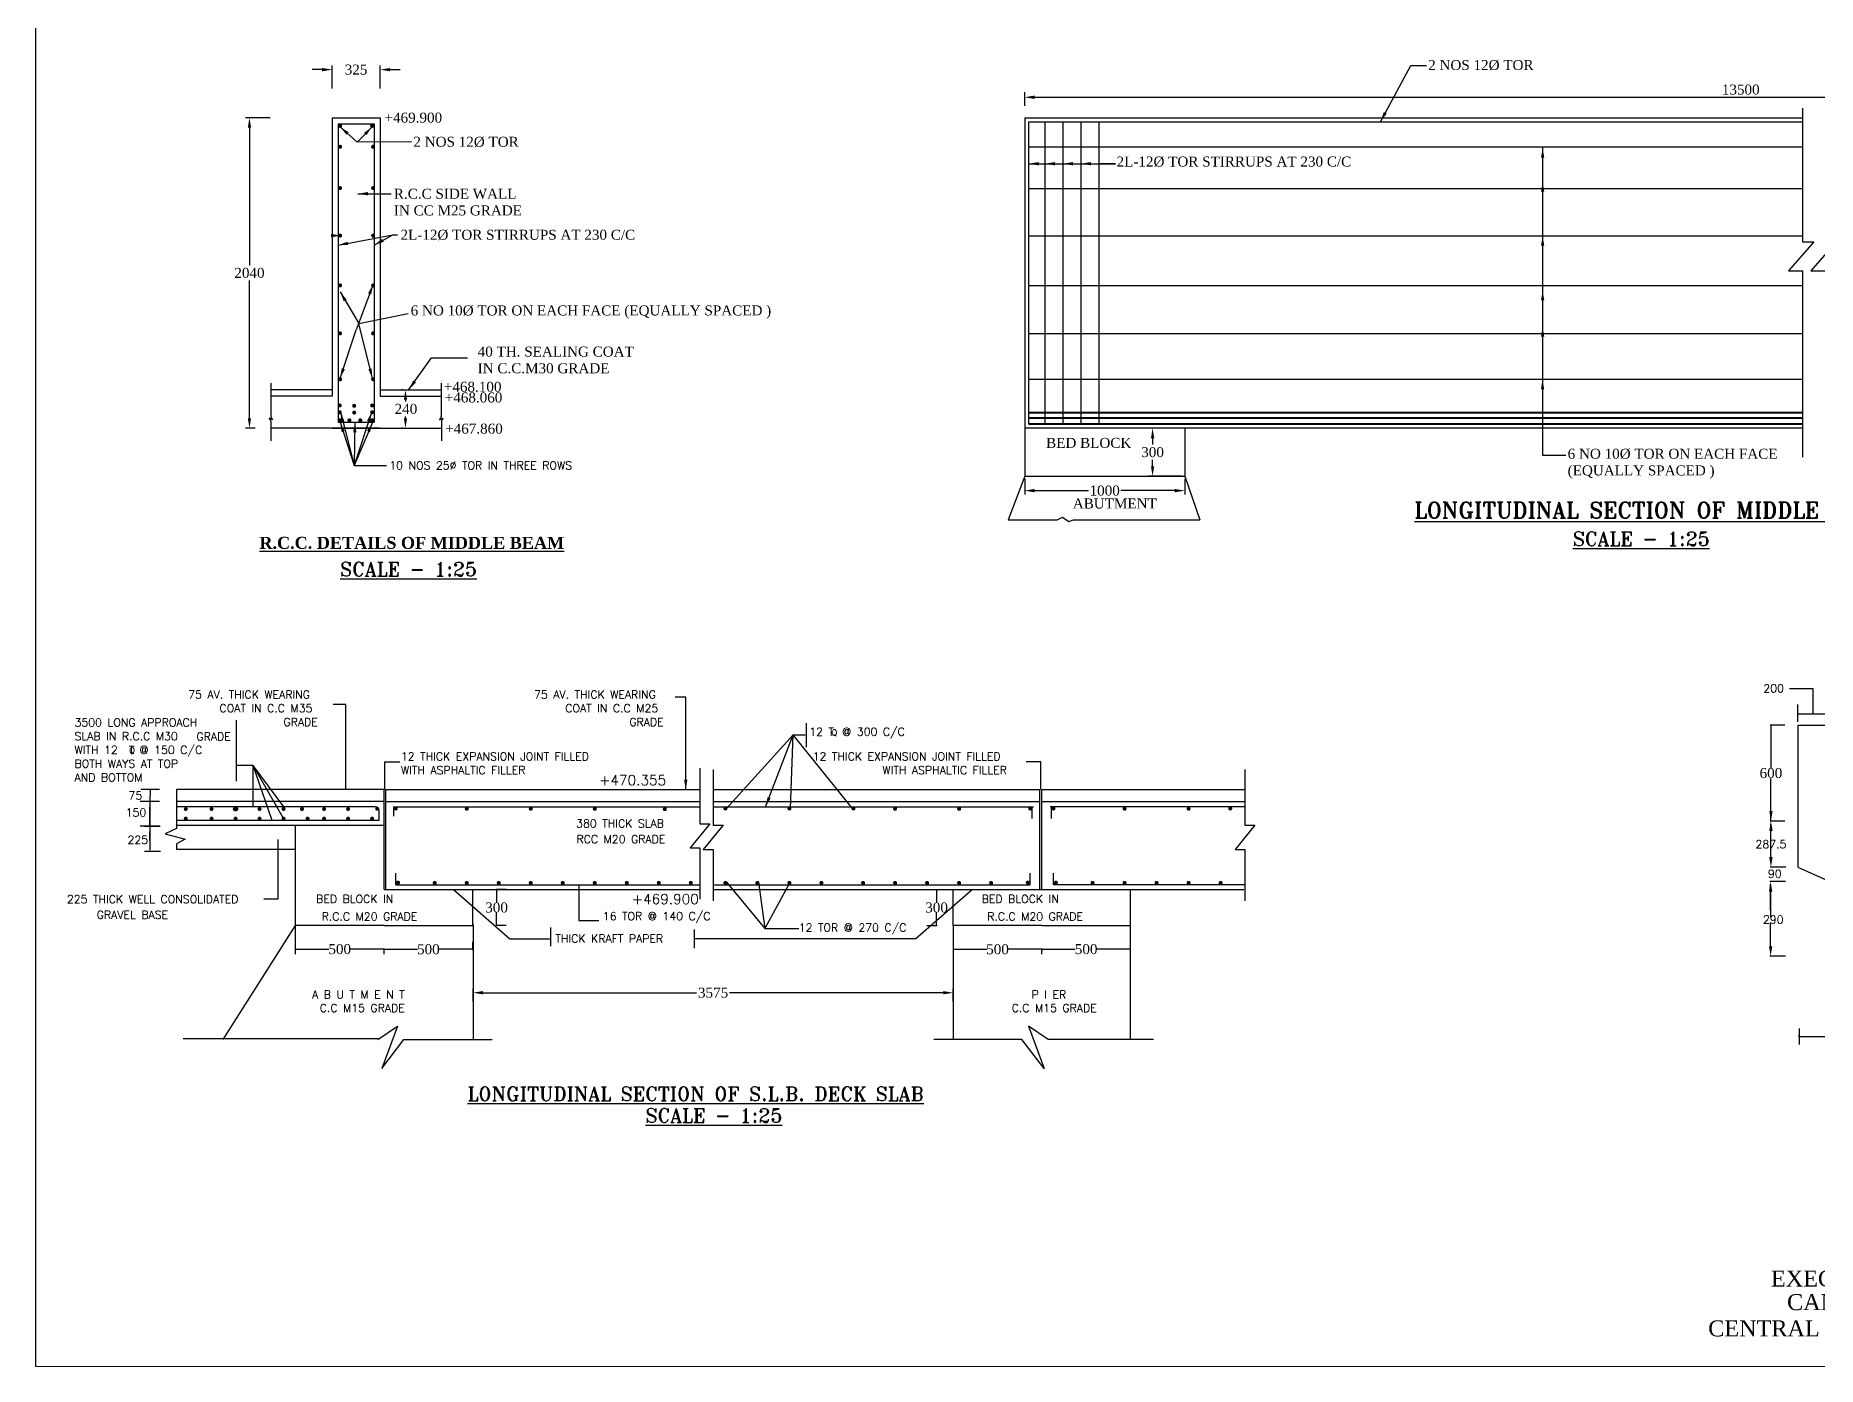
# Model space of a CAD drawing. Header units: millimetres. Extents: x 80 to 6605, y -565 to 2491.
# Drawn here: x 5589.1 to 6034.4, y -564.6 to -232 of the extents above; entities that cross this region are included whole.
import ezdxf

# ---------------------------------------------------------------- set-up
doc = ezdxf.new("R2010")
doc.units = ezdxf.units.MM
doc.layers.add('border', color=7, linetype='Continuous')
doc.styles.add('ROMANS', font='romans.shx', dxfattribs={"height": 2.5})
doc.styles.add('ROMANT', font='romant')
doc.styles.add('SIMPLEX', font='simplex.shx')
doc.styles.get("Standard").update_dxf_attribs({"font": 'times.ttf', "height": 2.5})
doc.styles.add('TNR_2.5', font='times.ttf', dxfattribs={"height": 2.5})
doc.dimstyles.new('ISO-25', dxfattribs={"dimtxt": 2.5, "dimasz": 2.5, "dimexe": 1.25, "dimexo": 0.625, "dimtad": 1, "dimlfac": 25, "dimtxsty": 'Standard', "dimcen": 2.5, "dimadec": 0, "dimazin": 0, "dimtfac": 1, "dimtmove": 0, "dimatfit": 3, "dimfxl": 1, "dimarcsym": 0})
doc.dimstyles.get("Standard").update_dxf_attribs({"dimtxt": 0.18, "dimasz": 0.18, "dimexe": 0.18, "dimexo": 0.0625, "dimgap": 0.09, "dimtad": 0, "dimtih": 1, "dimtoh": 1, "dimdec": 4, "dimzin": 0, "dimdsep": 46, "dimtxsty": 'Standard', "dimcen": 0.09, "dimadec": 0, "dimazin": 0, "dimtfac": 1, "dimtdec": 4, "dimtofl": 0, "dimtmove": 0, "dimatfit": 3, "dimfxl": 1, "dimtolj": 1, "dimtzin": 0, "dimarcsym": 0})
doc.dimstyles.new('STYLE_ESH', dxfattribs={"dimtxt": 2.5, "dimasz": 2.5, "dimexe": 1, "dimexo": 0.625, "dimtad": 0, "dimtih": 1, "dimtoh": 1, "dimdec": 0, "dimlfac": 100, "dimzin": 9, "dimdsep": 46, "dimtxsty": 'TNR_2.5', "dimcen": 2.5, "dimadec": 0, "dimazin": 2, "dimtfac": 1, "dimtdec": 0, "dimtofl": 0, "dimtmove": 2, "dimatfit": 3, "dimfxl": 1, "dimarcsym": 0})

# ---------------------------------------------------------------- blocks, each defined once
blk = doc.blocks.new('*D96')
at = {"color": 0, "lineweight": -2, "transparency": 16777216}
for p, q in [((6029.75, -482.02), (6029.75, -481.91)), ((6029.93, -482.09), (6127.91, -482.09)), ((6233.14, -482.09), (6135.17, -482.09)), ((6233.32, -482.02), (6233.32, -481.91))]:
    blk.add_line(p, q, dxfattribs=at)
at = {"color": 0, "transparency": 16777216}
for points in [[(6029.93, -482.06), (6029.93, -482.12), (6029.75, -482.09)], [(6233.14, -482.06), (6233.14, -482.12), (6233.32, -482.09)]]:
    blk.add_solid(points, dxfattribs=at)
at = {"layer": 'Defpoints', "color": 0, "transparency": 16777216}
for p in [(6029.75, -482.09), (6233.32, -482.09), (6233.32, -482.09)]:
    blk.add_point(p, dxfattribs=at)
at = {"color": 0, "transparency": 16777216, "insert": (6131.54, -482.09), "char_height": 2.5, "attachment_point": 5}
blk.add_mtext('\\A1;5100', dxfattribs=at)
blk = doc.blocks.new('*D101')
at = {"color": 0, "lineweight": -2, "transparency": 16777216}
for p, q in [((5698.33, -458.46), (5698.33, -460.52)), ((5676.18, -460.34), (5676.18, -460.52)), ((5676.36, -460.34), (5684.55, -460.34)), ((5698.15, -460.34), (5689.96, -460.34))]:
    blk.add_line(p, q, dxfattribs=at)
at = {"color": 0, "transparency": 16777216}
for points in [[(5676.36, -460.31), (5676.36, -460.37), (5676.18, -460.34)], [(5698.15, -460.31), (5698.15, -460.37), (5698.33, -460.34)]]:
    blk.add_solid(points, dxfattribs=at)
at = {"layer": 'Defpoints', "color": 0, "transparency": 16777216}
for p in [(5698.33, -458.4), (5676.18, -460.28), (5698.33, -460.34)]:
    blk.add_point(p, dxfattribs=at)
at = {"color": 0, "transparency": 16777216, "insert": (5687.26, -460.34), "char_height": 2.5, "attachment_point": 5}
blk.add_mtext('\\A1;500', dxfattribs=at)
blk = doc.blocks.new('*D102')
at = {"color": 0, "lineweight": -2, "transparency": 16777216}
for p, q in [((5654.04, -461.53), (5654.04, -460.12)), ((5654.22, -460.3), (5662.4, -460.3)), ((5676, -460.3), (5667.81, -460.3)), ((5676.18, -461.53), (5676.18, -460.12))]:
    blk.add_line(p, q, dxfattribs=at)
at = {"color": 0, "transparency": 16777216}
for points in [[(5654.22, -460.27), (5654.22, -460.33), (5654.04, -460.3)], [(5676, -460.27), (5676, -460.33), (5676.18, -460.3)]]:
    blk.add_solid(points, dxfattribs=at)
at = {"layer": 'Defpoints', "color": 0, "transparency": 16777216}
for p in [(5654.04, -460.3), (5654.04, -461.59), (5676.18, -461.59)]:
    blk.add_point(p, dxfattribs=at)
at = {"color": 0, "transparency": 16777216, "insert": (5665.11, -460.3), "char_height": 2.5, "attachment_point": 5}
blk.add_mtext('\\A1;500', dxfattribs=at)
blk = doc.blocks.new('*D103')
at = {"color": 0, "lineweight": -2, "transparency": 16777216}
for p, q in [((5706.72, -445.4), (5704.13, -445.4)), ((5704.31, -445.58), (5704.31, -448.54)), ((5704.31, -454.22), (5704.31, -451.26)), ((5706.72, -454.4), (5704.13, -454.4))]:
    blk.add_line(p, q, dxfattribs=at)
at = {"color": 0, "transparency": 16777216}
for points in [[(5704.28, -445.58), (5704.34, -445.58), (5704.31, -445.4)], [(5704.28, -454.22), (5704.34, -454.22), (5704.31, -454.4)]]:
    blk.add_solid(points, dxfattribs=at)
at = {"layer": 'Defpoints', "color": 0, "transparency": 16777216}
for p in [(5704.31, -445.4), (5706.78, -445.4), (5706.78, -454.4)]:
    blk.add_point(p, dxfattribs=at)
at = {"color": 0, "transparency": 16777216, "insert": (5704.31, -449.9), "char_height": 2.5, "attachment_point": 5}
blk.add_mtext('\\A1;300', dxfattribs=at)
blk = doc.blocks.new('*D114')
at = {"color": 0, "lineweight": -2, "transparency": 16777216}
for p, q in [((5811.87, -445.4), (5814.45, -445.4)), ((5814.27, -445.58), (5814.27, -448.54)), ((5814.27, -454.22), (5814.27, -451.26)), ((5811.87, -454.4), (5814.45, -454.4))]:
    blk.add_line(p, q, dxfattribs=at)
at = {"color": 0, "transparency": 16777216}
for points in [[(5814.24, -445.58), (5814.3, -445.58), (5814.27, -445.4)], [(5814.24, -454.22), (5814.3, -454.22), (5814.27, -454.4)]]:
    blk.add_solid(points, dxfattribs=at)
at = {"layer": 'Defpoints', "color": 0, "transparency": 16777216}
for p in [(5811.8, -445.4), (5814.27, -445.4), (5811.8, -454.4)]:
    blk.add_point(p, dxfattribs=at)
at = {"color": 0, "transparency": 16777216, "insert": (5814.27, -449.9), "char_height": 2.5, "attachment_point": 5}
blk.add_mtext('\\A1;300', dxfattribs=at)
blk = doc.blocks.new('*D113')
at = {"color": 0, "lineweight": -2, "transparency": 16777216}
for p, q in [((5840.57, -461.53), (5840.57, -460.12)), ((5840.75, -460.3), (5848.94, -460.3)), ((5862.53, -460.3), (5854.35, -460.3)), ((5862.71, -461.53), (5862.71, -460.12))]:
    blk.add_line(p, q, dxfattribs=at)
at = {"color": 0, "transparency": 16777216}
for points in [[(5840.75, -460.27), (5840.75, -460.33), (5840.57, -460.3)], [(5862.53, -460.27), (5862.53, -460.33), (5862.71, -460.3)]]:
    blk.add_solid(points, dxfattribs=at)
at = {"layer": 'Defpoints', "color": 0, "transparency": 16777216}
for p in [(5840.57, -461.59), (5862.71, -460.3), (5862.71, -461.59)]:
    blk.add_point(p, dxfattribs=at)
at = {"color": 0, "transparency": 16777216, "insert": (5851.64, -460.3), "char_height": 2.5, "attachment_point": 5}
blk.add_mtext('\\A1;500', dxfattribs=at)
blk = doc.blocks.new('*D112')
at = {"color": 0, "lineweight": -2, "transparency": 16777216}
for p, q in [((5818.42, -458.46), (5818.42, -460.52)), ((5818.6, -460.34), (5826.79, -460.34)), ((5840.39, -460.34), (5832.2, -460.34)), ((5840.57, -460.34), (5840.57, -460.52))]:
    blk.add_line(p, q, dxfattribs=at)
at = {"color": 0, "transparency": 16777216}
for points in [[(5818.6, -460.31), (5818.6, -460.37), (5818.42, -460.34)], [(5840.39, -460.31), (5840.39, -460.37), (5840.57, -460.34)]]:
    blk.add_solid(points, dxfattribs=at)
at = {"layer": 'Defpoints', "color": 0, "transparency": 16777216}
for p in [(5818.42, -458.4), (5818.42, -460.34), (5840.57, -460.28)]:
    blk.add_point(p, dxfattribs=at)
at = {"color": 0, "transparency": 16777216, "insert": (5829.5, -460.34), "char_height": 2.5, "attachment_point": 5}
blk.add_mtext('\\A1;500', dxfattribs=at)
blk = doc.blocks.new('*D98')
at = {"color": 0, "lineweight": -2, "transparency": 16777216}
for p, q in [((6026.22, -404.3), (6022.6, -404.3)), ((6022.78, -404.48), (6022.78, -414.94)), ((6022.78, -428.12), (6022.78, -417.66)), ((6026.22, -428.3), (6022.6, -428.3))]:
    blk.add_line(p, q, dxfattribs=at)
at = {"color": 0, "transparency": 16777216}
for points in [[(6022.75, -404.48), (6022.81, -404.48), (6022.78, -404.3)], [(6022.75, -428.12), (6022.81, -428.12), (6022.78, -428.3)]]:
    blk.add_solid(points, dxfattribs=at)
at = {"layer": 'Defpoints', "color": 0, "transparency": 16777216}
for p in [(6022.78, -404.3), (6026.28, -404.3), (6026.28, -428.3)]:
    blk.add_point(p, dxfattribs=at)
at = {"color": 0, "transparency": 16777216, "insert": (6022.78, -416.3), "char_height": 2.5, "attachment_point": 5}
blk.add_mtext('\\A1;600', dxfattribs=at)
blk = doc.blocks.new('*D128')
at = {"color": 0, "lineweight": -2, "transparency": 16777216}
for p, q in [((5836.28, -249.53), (5836.28, -246.13)), ((5838.78, -247.38), (6191.68, -247.38)), ((6194.18, -249.53), (6194.18, -246.13))]:
    blk.add_line(p, q, dxfattribs=at)
at = {"color": 0, "transparency": 16777216}
for points in [[(5838.78, -246.96), (5838.78, -247.8), (5836.28, -247.38)], [(6191.68, -246.96), (6191.68, -247.8), (6194.18, -247.38)]]:
    blk.add_solid(points, dxfattribs=at)
at = {"layer": 'Defpoints', "color": 0, "transparency": 16777216}
for p in [(6194.18, -247.38), (5836.28, -250.16), (6194.18, -250.16)]:
    blk.add_point(p, dxfattribs=at)
at = {"color": 0, "transparency": 16777216, "insert": (6015.23, -245.48), "char_height": 2.5, "attachment_point": 5}
blk.add_mtext('13500', dxfattribs=at)
blk = doc.blocks.new('*D131')
at = {"color": 0, "lineweight": -2, "transparency": 16777216}
for p, q in [((5647.7, -252.49), (5641.55, -252.49)), ((5642.55, -254.99), (5642.55, -289.39)), ((5642.55, -327.59), (5642.55, -293.18)), ((5644, -330.09), (5641.55, -330.09))]:
    blk.add_line(p, q, dxfattribs=at)
at = {"color": 0, "transparency": 16777216}
for points in [[(5642.13, -254.99), (5642.96, -254.99), (5642.55, -252.49)], [(5642.13, -327.59), (5642.96, -327.59), (5642.55, -330.09)]]:
    blk.add_solid(points, dxfattribs=at)
at = {"layer": 'Defpoints', "color": 0, "transparency": 16777216}
for p in [(5648.32, -252.49), (5642.55, -330.09), (5644.62, -330.09)]:
    blk.add_point(p, dxfattribs=at)
at = {"color": 0, "transparency": 16777216, "insert": (5642.55, -291.29), "char_height": 2.5, "attachment_point": 5, "style": 'TNR_2.5'}
blk.add_mtext('2040', dxfattribs=at)
blk = doc.blocks.new('*D130')
at = {"color": 0, "lineweight": -2, "transparency": 16777216}
for p, q in [((5680.92, -320.49), (5680.54, -320.49)), ((5681.54, -322.99), (5681.54, -323.38)), ((5681.54, -327.59), (5681.54, -327.18)), ((5680.92, -330.09), (5680.54, -330.09))]:
    blk.add_line(p, q, dxfattribs=at)
at = {"color": 0, "transparency": 16777216}
for points in [[(5681.12, -322.99), (5681.96, -322.99), (5681.54, -320.49)], [(5681.12, -327.59), (5681.96, -327.59), (5681.54, -330.09)]]:
    blk.add_solid(points, dxfattribs=at)
at = {"layer": 'Defpoints', "color": 0, "transparency": 16777216}
for p in [(5681.54, -320.49), (5681.54, -330.09), (5681.54, -330.09)]:
    blk.add_point(p, dxfattribs=at)
at = {"color": 0, "transparency": 16777216, "insert": (5681.66, -325.28), "char_height": 2.5, "attachment_point": 5, "style": 'TNR_2.5'}
blk.add_mtext('240', dxfattribs=at)
blk = doc.blocks.new('*D133')
at = {"color": 0, "lineweight": -2, "transparency": 16777216}
for p, q in [((5875.66, -330.09), (5867.25, -330.09)), ((5868.25, -332.59), (5868.25, -334.19)), ((5868.25, -339.59), (5868.25, -337.98)), ((5875.66, -342.09), (5867.25, -342.09))]:
    blk.add_line(p, q, dxfattribs=at)
at = {"color": 0, "transparency": 16777216}
for points in [[(5867.84, -332.59), (5868.67, -332.59), (5868.25, -330.09)], [(5867.84, -339.59), (5868.67, -339.59), (5868.25, -342.09)]]:
    blk.add_solid(points, dxfattribs=at)
at = {"layer": 'Defpoints', "color": 0, "transparency": 16777216}
for p in [(5876.28, -330.09), (5868.25, -342.09), (5876.28, -342.09)]:
    blk.add_point(p, dxfattribs=at)
at = {"color": 0, "transparency": 16777216, "insert": (5868.25, -336.09), "char_height": 2.5, "attachment_point": 5, "style": 'TNR_2.5'}
blk.add_mtext('300', dxfattribs=at)
blk = doc.blocks.new('*D132')
at = {"color": 0, "lineweight": -2, "transparency": 16777216}
for p, q in [((5836.28, -342.71), (5836.28, -346.7)), ((5876.28, -342.71), (5876.28, -346.7)), ((5838.78, -345.7), (5852.25, -345.7)), ((5873.78, -345.7), (5860.32, -345.7))]:
    blk.add_line(p, q, dxfattribs=at)
at = {"color": 0, "transparency": 16777216}
for points in [[(5838.78, -345.28), (5838.78, -346.12), (5836.28, -345.7)], [(5873.78, -345.28), (5873.78, -346.12), (5876.28, -345.7)]]:
    blk.add_solid(points, dxfattribs=at)
at = {"layer": 'Defpoints', "color": 0, "transparency": 16777216}
for p in [(5836.28, -342.09), (5876.28, -342.09), (5836.28, -345.7)]:
    blk.add_point(p, dxfattribs=at)
at = {"color": 0, "transparency": 16777216, "insert": (5856.28, -345.7), "char_height": 2.5, "attachment_point": 5, "style": 'TNR_2.5'}
blk.add_mtext('1000', dxfattribs=at)
blk = doc.blocks.new('*D129')
at = {"color": 0, "lineweight": -2, "transparency": 16777216}
for p, q in [((5663.2, -245.19), (5663.2, -239.48)), ((5675.2, -245.19), (5675.2, -239.48)), ((5660.7, -240.48), (5658.2, -240.48)), ((5677.7, -240.48), (5680.2, -240.48))]:
    blk.add_line(p, q, dxfattribs=at)
at = {"color": 0, "transparency": 16777216}
for points in [[(5660.7, -240.06), (5660.7, -240.9), (5663.2, -240.48)], [(5677.7, -240.06), (5677.7, -240.9), (5675.2, -240.48)]]:
    blk.add_solid(points, dxfattribs=at)
at = {"layer": 'Defpoints', "color": 0, "transparency": 16777216}
for p in [(5675.2, -240.48), (5663.2, -245.81), (5675.2, -245.81)]:
    blk.add_point(p, dxfattribs=at)
at = {"color": 0, "transparency": 16777216, "insert": (5669.2, -240.48), "char_height": 2.5, "attachment_point": 5, "style": 'TNR_2.5'}
blk.add_mtext('325', dxfattribs=at)
blk = doc.blocks.new('*D140')
at = {"color": 0, "lineweight": -2, "transparency": 16777216}
for p, q in [((5698.42, -473.41), (5698.42, -470.19)), ((5700.92, -471.19), (5754.3, -471.19)), ((5815.92, -471.19), (5762.54, -471.19)), ((5818.42, -473.41), (5818.42, -470.19))]:
    blk.add_line(p, q, dxfattribs=at)
at = {"color": 0, "transparency": 16777216}
for points in [[(5700.92, -470.77), (5700.92, -471.6), (5698.42, -471.19)], [(5815.92, -470.77), (5815.92, -471.6), (5818.42, -471.19)]]:
    blk.add_solid(points, dxfattribs=at)
at = {"layer": 'Defpoints', "color": 0, "transparency": 16777216}
for p in [(5818.42, -471.19), (5698.42, -474.03), (5818.42, -474.03)]:
    blk.add_point(p, dxfattribs=at)
at = {"color": 0, "transparency": 16777216, "insert": (5758.42, -471.19), "char_height": 2.5, "attachment_point": 5, "style": 'TNR_2.5'}
blk.add_mtext('3575', dxfattribs=at)

msp = doc.modelspace()

# ---------------------------------------------------------------- linework, layer by layer
at = {"color": 0}
for p, q in [((5589.115, 25.4283), (5589.115, -564.5717)), ((5663.1971, -252.48772), (5663.1971, -322.08772)), ((5663.1971, -252.48772), (5675.1971, -252.48772)), ((5675.1971, -252.48772), (5675.1971, -322.08772)), ((5836.28104, -252.48772), (6030.6693, -252.48772)), ((5836.28104, -252.48772), (6030.6693, -252.48772)), ((5836.28104, -252.48772), (5836.28104, -330.08772)), ((5837.28104, -253.48772), (6030.6693, -253.48772)), ((5837.28104, -329.08772), (5837.28104, -253.48772)), ((5841.36217, -329.08772), (5841.36217, -253.48772)), ((5845.86217, -329.08772), (5845.86217, -253.48772)), ((5850.36217, -329.08772), (5850.36217, -253.48772)), ((5854.86217, -329.08772), (5854.86217, -253.48772)), ((6030.6693, -250.08401), (6030.6693, -283.5164)), ((5664.6971, -253.98772), (5664.6971, -328.58772)), ((5664.6971, -253.98772), (5673.6971, -253.98772)), ((5673.6971, -253.98772), (5673.6971, -328.58772)), ((5837.28104, -259.74785), (6030.6693, -259.74785)), ((5837.28104, -270.14883), (6030.6693, -270.14883)), ((5837.28104, -282.00675), (6030.6693, -282.00675)), ((6033.52753, -283.5164), (6027.13856, -290.74049)), ((6030.6693, -283.5164), (6033.52753, -283.5164)), ((6039.11372, -283.5164), (6032.72475, -290.74049)), ((6027.13856, -290.74049), (6030.6693, -290.74049)), ((6030.6693, -290.74049), (6030.6693, -337.33125)), ((6032.72475, -290.74049), (6036.25549, -290.74049)), ((5837.28104, -294.43531), (6030.6693, -294.43531)), ((5837.28104, -306.41466), (6030.6693, -306.41466)), ((5647.8939, -318.80671), (5647.8939, -327.25296)), ((5663.1971, -320.48772), (5647.8939, -320.48772)), ((5675.1971, -320.48772), (5690.50029, -320.48772)), ((5690.50029, -318.80671), (5690.50029, -327.25296)), ((5837.28104, -317.85922), (6030.6693, -317.85922)), ((5663.1971, -322.08772), (5647.8939, -322.08772)), ((5675.1971, -322.08772), (5690.50029, -322.08772)), ((5647.50556, -327.58762), (5647.85933, -328.36511)), ((5648.31924, -327.97636), (5647.50556, -327.58762)), ((5647.85933, -328.36511), (5647.85933, -333.25948)), ((5647.8939, -327.25296), (5648.31924, -327.97636)), ((5664.6971, -328.58772), (5673.6971, -328.58772)), ((5690.50029, -327.25296), (5690.07495, -327.97636)), ((5690.07495, -327.97636), (5690.88863, -327.58762)), ((5690.88863, -327.58762), (5690.53486, -328.36511)), ((5690.53486, -328.36511), (5690.53486, -333.25948)), ((5675.1971, -330.08772), (5647.85933, -330.08772)), ((5663.1971, -330.08772), (5690.53486, -330.08772)), ((6030.6693, -330.08772), (5836.28104, -330.08772)), ((5836.28104, -330.08772), (5836.28104, -342.08772)), ((5876.28104, -330.08772), (5876.28104, -342.08772)), ((5836.28104, -342.08772), (5832.12174, -352.9685)), ((5836.28104, -342.08772), (5876.28104, -342.08772)), ((5862.64511, -342.08772), (5870.31959, -342.08772)), ((5876.28104, -342.08772), (5880.01876, -352.9685)), ((5832.12174, -352.9685), (5844.38772, -352.9685)), ((5844.38772, -352.9685), (5845.72056, -352.29673)), ((5845.72056, -352.29673), (5847.32566, -353.40422)), ((5847.32566, -353.40422), (5848.51923, -352.9685)), ((5848.51923, -352.9685), (5880.01876, -352.9685)), ((6029.46328, -403.49448), (6029.46328, -399.13052)), ((5639.28872, -418.34582), (5639.28872, -403.08754)), ((5781.79139, -409.78908), (5781.79139, -403.79963)), ((6046.46328, -401.56205), (6029.46328, -401.56205)), ((6029.46328, -404.30129), (6029.46328, -439.80129)), ((6029.46328, -404.30129), (6037.46328, -404.30129)), ((5755.11825, -415.03647), (5755.11825, -428.95189)), ((5758.41733, -415.40269), (5758.41733, -429.31811)), ((5891.31257, -415.40269), (5891.31257, -429.31811)), ((5620.06342, -420.38946), (5615.40217, -420.38946)), ((5617.7328, -420.38946), (5617.64309, -423.38946)), ((5624.29084, -420.38946), (5624.29084, -430.10056)), ((5676.17747, -420.38946), (5624.29084, -420.38946)), ((5676.17747, -445.40269), (5676.17747, -420.38946)), ((5676.65747, -445.40269), (5676.65747, -420.40269)), ((5676.65747, -420.40269), (5755.11825, -420.40269)), ((5758.41733, -420.40269), (5840.0936, -420.40269)), ((5840.0936, -445.40269), (5840.0936, -420.40269)), ((5840.5736, -445.40269), (5840.5736, -420.38946)), ((5840.5736, -420.38946), (5891.31257, -420.38946)), ((5620.06342, -423.38946), (5615.22276, -423.38946)), ((5617.64309, -423.38946), (5617.64309, -429.37765)), ((5676.17747, -423.38946), (5624.29084, -423.38946)), ((5673.97747, -424.72311), (5624.29084, -424.72311)), ((5674.97747, -428.17765), (5674.97747, -425.72311)), ((5676.65747, -423.40269), (5755.11825, -423.40269)), ((5678.62801, -427.06942), (5678.62801, -424.60788)), ((5678.65747, -424.74913), (5755.11825, -424.74913)), ((5758.41733, -423.40269), (5840.0936, -423.40269)), ((5758.41733, -424.74913), (5838.48522, -424.74913)), ((5838.12306, -427.67788), (5838.12306, -424.60788)), ((5840.5736, -423.41766), (5891.31257, -423.41766)), ((5891.31257, -424.74913), (5842.66198, -424.74913)), ((5843.02414, -427.67788), (5843.02414, -424.60788)), ((5620.11023, -429.58117), (5615.26957, -429.58117)), ((5616.25948, -429.57732), (5620.25717, -429.57732)), ((5624.29084, -430.10056), (5621.47418, -431.47837)), ((5621.47418, -431.47837), (5626.48752, -432.81482)), ((5674.97747, -428.17765), (5624.29084, -428.17765)), ((5676.17747, -429.37765), (5624.29084, -429.37765)), ((5654.03622, -461.52786), (5654.03622, -429.37765)), ((5757.60137, -428.95189), (5752.65274, -434.99448)), ((5755.11825, -428.95189), (5757.60137, -428.95189)), ((5760.90045, -429.31811), (5755.95183, -435.3607)), ((5758.41733, -429.31811), (5760.90045, -429.31811)), ((5893.79569, -429.31811), (5888.84706, -435.3607)), ((5891.31257, -429.31811), (5893.79569, -429.31811)), ((5616.30629, -435.76903), (5620.30398, -435.76903)), ((5626.48752, -432.81482), (5624.29084, -433.98348)), ((5624.29084, -433.98348), (5624.29084, -435.48655)), ((5654.03622, -435.37765), (5624.29084, -435.37765)), ((5752.65274, -434.99448), (5755.11825, -434.99448)), ((5755.11825, -434.99448), (5755.11825, -447.81209)), ((5755.95183, -435.3607), (5758.41733, -435.3607)), ((5758.41733, -435.3607), (5758.41733, -448.17831)), ((5888.84706, -435.3607), (5891.31257, -435.3607)), ((5891.31257, -435.3607), (5891.31257, -448.17831)), ((6029.46328, -439.80129), (6037.46328, -443.40129)), ((5679.12216, -444.20269), (5679.12216, -441.26683)), ((5679.12216, -444.20269), (5755.11825, -444.20269)), ((5758.41733, -444.20269), (5837.62891, -444.20269)), ((5837.62891, -444.20269), (5837.62891, -441.26683)), ((5843.51829, -444.20269), (5843.51829, -441.26683)), ((5891.31257, -444.20269), (5843.51829, -444.20269)), ((5676.17747, -445.40269), (5755.11825, -445.40269)), ((5676.65747, -445.40269), (5755.11825, -445.40269)), ((5698.33374, -454.40269), (5698.33374, -445.40269)), ((5758.41733, -445.40269), (5891.03642, -445.38835)), ((5818.41733, -454.40269), (5818.41733, -445.40269)), ((5862.76141, -482.88214), (5862.74464, -445.38835)), ((6022.70595, -459.56797), (6022.70595, -453.61971)), ((5653.98967, -454.40269), (5635.92261, -482.88214)), ((5676.17747, -454.40269), (5654.03622, -454.40269)), ((5676.17747, -454.40269), (5698.41733, -454.40269)), ((5717.87053, -459.52381), (5717.87053, -454.91274)), ((5753.7885, -460.02783), (5753.7885, -455.41676)), ((5840.5736, -454.40269), (5818.33374, -454.40269)), ((5840.5736, -454.40269), (5862.71485, -454.40269)), ((5674.63923, -482.88214), (5679.51424, -479.52669)), ((5679.51424, -479.52669), (5675.61423, -490.12431)), ((5837.23683, -479.52669), (5841.13684, -490.12431)), ((5842.11185, -482.88214), (5837.23683, -479.52669)), ((6029.93038, -484.10457), (6029.93038, -480.16102)), ((5626.02375, -482.64865), (5674.63923, -482.64865)), ((5675.61423, -490.12431), (5681.13925, -482.88214)), ((5681.13925, -482.88214), (5703.20434, -482.88214)), ((5835.61183, -482.88214), (5813.54674, -482.88214)), ((5841.13684, -490.12431), (5835.61183, -482.88214)), ((5868.50496, -482.88214), (5842.11185, -482.88214))]:
    msp.add_line(p, q, dxfattribs=at)
at = {"color": 0, "lineweight": 40}
for p, q in [((6030.6693, -326.27568), (5837.28104, -326.27568)), ((6030.6693, -327.58772), (5837.28104, -327.58772)), ((6030.6693, -329.08772), (5837.28104, -329.08772))]:
    msp.add_line(p, q, dxfattribs=at)
at = {"color": 0, "ltscale": 0.5}
for p, q in [((5668.70759, -339.40825), (5676.79222, -339.40825)), ((5698.41733, -454.40269), (5698.41733, -482.88214)), ((5818.41733, -454.40269), (5818.41733, -482.88214))]:
    msp.add_line(p, q, dxfattribs=at)
at = {"color": 0, "ltscale": 6}
for p, q in [((6022.77795, -425.80129), (6022.77795, -423.30129)), ((6026.09947, -428.30129), (6022.59795, -428.30129)), ((6022.77795, -435.40129), (6022.77795, -428.95781)), ((6022.77795, -437.30129), (6022.77795, -430.85781)), ((6026.46145, -439.80129), (6022.59795, -439.80129)), ((6026.43416, -443.40129), (6022.52595, -443.40129)), ((6022.70595, -450.50129), (6022.70595, -444.05781)), ((6022.70595, -445.90129), (6022.70595, -452.34478)), ((6026.43416, -462.06797), (6022.52595, -462.06797))]:
    msp.add_line(p, q, dxfattribs=at)
at = {"color": 0, "const_width": 0.5}
for points in [[(5665.20573, -254.79178, 1), (5665.20573, -254.29178, 1)], [(5673.19872, -254.79178, 1), (5673.19872, -254.29178, 1)], [(5665.20573, -259.99785, 1), (5665.20573, -259.49785, 1)], [(5673.4471, -259.99785, 1), (5673.4471, -259.49785, 1)], [(5665.20573, -270.33795, 1), (5665.20573, -269.83795, 1)], [(5673.4471, -270.33795, 1), (5673.4471, -269.83795, 1)], [(5665.20573, -282.20501, 1), (5665.20573, -281.70501, 1)], [(5673.4471, -282.20501, 1), (5673.4471, -281.70501, 1)], [(5665.20573, -294.65774, 1), (5665.20573, -294.15774, 1)], [(5673.4471, -294.65774, 1), (5673.4471, -294.15774, 1)], [(5665.20573, -306.64697, 1), (5665.20573, -306.14697, 1)], [(5673.4471, -306.64697, 1), (5673.4471, -306.14697, 1)], [(5665.20573, -318.10803, 1), (5665.20573, -317.60803, 1)], [(5673.4471, -318.10803, 1), (5673.4471, -317.60803, 1)], [(5665.09702, -324.66459, 1), (5665.09702, -324.16459, 1)], [(5668.72216, -324.74975, 1), (5668.72216, -324.24975, 1)], [(5673.21487, -324.66459, 1), (5673.21487, -324.16459, 1)], [(5665.09702, -326.35493, 1), (5665.09702, -325.85493, 1)], [(5665.17664, -328.3538, 1), (5665.17664, -327.8538, 1)], [(5667.53219, -328.36737, 1), (5667.53219, -327.86737, 1)], [(5668.72216, -326.44009, 1), (5668.72216, -325.94009, 1)], [(5670.23669, -328.36737, 1), (5670.23669, -327.86737, 1)], [(5673.21487, -326.35493, 1), (5673.21487, -325.85493, 1)], [(5673.24586, -328.36737, 1), (5673.24586, -327.86737, 1)], [(5626.39384, -425.27601, 1), (5626.89384, -425.27601, 1)], [(5626.39384, -427.67765, 1), (5626.89384, -427.67765, 1)], [(5632.82049, -425.27488, 1), (5633.32049, -425.27488, 1)], [(5632.82049, -427.67653, 1), (5633.32049, -427.67653, 1)], [(5638.82049, -425.27488, 1), (5639.32049, -425.27488, 1)], [(5638.82049, -427.67653, 1), (5639.32049, -427.67653, 1)], [(5644.82049, -425.27488, 1), (5645.32049, -425.27488, 1)], [(5644.82049, -427.67653, 1), (5645.32049, -427.67653, 1)], [(5650.82049, -425.27488, 1), (5651.32049, -425.27488, 1)], [(5650.82049, -427.67653, 1), (5651.32049, -427.67653, 1)], [(5655.43177, -425.27488, 1), (5655.93177, -425.27488, 1)], [(5656.82049, -427.67653, 1), (5657.32049, -427.67653, 1)], [(5660.96174, -425.27488, 1), (5661.46174, -425.27488, 1)], [(5660.96174, -427.67653, 1), (5661.46174, -427.67653, 1)], [(5666.96174, -425.27488, 1), (5667.46174, -425.27488, 1)], [(5666.96174, -427.67653, 1), (5667.46174, -427.67653, 1)], [(5672.96174, -427.67653, 1), (5673.46174, -427.67653, 1)], [(5674.22922, -425.20039, 1), (5674.72922, -425.20039, 1)], [(5678.84284, -425.15477, 1), (5679.34284, -425.15477, 1)], [(5696.60204, -425.21987, 1), (5697.10204, -425.21987, 1)], [(5712.60204, -425.21987, 1), (5713.10204, -425.21987, 1)], [(5728.60204, -425.21987, 1), (5729.10204, -425.21987, 1)], [(5746.09581, -425.30753, 1), (5746.59581, -425.30753, 1)], [(5761.23817, -425.14657, 1), (5761.73817, -425.14657, 1)], [(5777.23817, -425.14657, 1), (5777.73817, -425.14657, 1)], [(5793.23817, -425.14657, 1), (5793.73817, -425.14657, 1)], [(5804.14903, -425.21987, -1), (5803.64903, -425.21987, -1)], [(5820.14903, -425.21987, -1), (5819.64903, -425.21987, -1)], [(5837.90824, -425.15477, -1), (5837.40824, -425.15477, -1)], [(5843.23896, -425.15477, 1), (5843.73896, -425.15477, 1)], [(5860.99817, -425.21987, 1), (5861.49817, -425.21987, 1)], [(5876.99817, -425.21987, 1), (5877.49817, -425.21987, 1)], [(5887.90903, -425.14657, -1), (5887.40903, -425.14657, -1)], [(5679.44765, -443.66988, 1), (5679.94765, -443.66988, 1)], [(5688.60204, -443.73498, 1), (5689.10204, -443.73498, 1)], [(5696.60204, -443.73498, 1), (5697.10204, -443.73498, 1)], [(5704.60204, -443.73498, 1), (5705.10204, -443.73498, 1)], [(5712.60204, -443.73498, 1), (5713.10204, -443.73498, 1)], [(5720.60204, -443.73498, 1), (5721.10204, -443.73498, 1)], [(5728.60204, -443.73498, 1), (5729.10204, -443.73498, 1)], [(5736.60204, -443.73498, 1), (5737.10204, -443.73498, 1)], [(5744.60204, -443.73498, 1), (5745.10204, -443.73498, 1)], [(5752.60204, -443.73498, 1), (5753.10204, -443.73498, 1)], [(5761.23817, -443.73498, 1), (5761.73817, -443.73498, 1)], [(5769.23817, -443.73498, 1), (5769.73817, -443.73498, 1)], [(5777.23817, -443.73498, 1), (5777.73817, -443.73498, 1)], [(5785.23817, -443.73498, 1), (5785.73817, -443.73498, 1)], [(5796.14903, -443.73498, -1), (5795.64903, -443.73498, -1)], [(5804.14903, -443.73498, -1), (5803.64903, -443.73498, -1)], [(5812.14903, -443.73498, -1), (5811.64903, -443.73498, -1)], [(5820.14903, -443.73498, -1), (5819.64903, -443.73498, -1)], [(5828.14903, -443.73498, -1), (5827.64903, -443.73498, -1)], [(5837.30342, -443.66988, -1), (5836.80342, -443.66988, -1)], [(5843.84378, -443.66988, 1), (5844.34378, -443.66988, 1)], [(5852.99817, -443.73498, 1), (5853.49817, -443.73498, 1)], [(5860.99817, -443.73498, 1), (5861.49817, -443.73498, 1)], [(5868.99817, -443.73498, 1), (5869.49817, -443.73498, 1)], [(5876.99817, -443.73498, 1), (5877.49817, -443.73498, 1)], [(5884.99817, -443.73498, 1), (5885.49817, -443.73498, 1)]]:
    msp.add_lwpolyline(points, format="xyb", close=True, dxfattribs=at)
at = {"color": 0}
msp.add_lwpolyline([(5843.86217, -263.99353), (5850.36217, -263.99353), (5854.86217, -263.99353)], dxfattribs=at)
msp.add_circle((5639.0757, -425.26379), 0.49988, dxfattribs=at)
for centre, start, end in [((5673.97747, -425.72311), 0, 90), ((5699.33374, -453.98322), 180, 197.4415508), ((5817.41733, -453.98322), 342.5584492, 0)]:
    msp.add_arc(centre, 1, start, end, dxfattribs=at)
at = {"color": 0, "ltscale": 6}
for points in [[(6022.36128, -425.80129), (6023.19461, -425.80129), (6022.77795, -428.30129)], [(6022.36128, -430.80129), (6023.19461, -430.80129), (6022.77795, -428.30129)], [(6022.36128, -437.30129), (6023.19461, -437.30129), (6022.77795, -439.80129)], [(6022.28928, -445.90129), (6023.12262, -445.90129), (6022.70595, -443.40129)], [(6022.28928, -459.56797), (6023.12262, -459.56797), (6022.70595, -462.06797)]]:
    msp.add_solid(points, dxfattribs=at)
at = {"layer": 'border', "color": 0, "lineweight": 5}
for p, q in [((5589.115, 35.4283), (5589.115, -564.5717)), ((5589.115, -564.5717), (6449.115, -564.5717))]:
    msp.add_line(p, q, dxfattribs=at)

# ---------------------------------------------------------------- texts
at = {"color": 0}
for s, p in [('BED BLOCK', (5841.63851, -335.00801)), ('ABUTMENT', (5848.31364, -350.16106))]:
    msp.add_text(s, height=2.5, dxfattribs=at).set_placement(p)
for s, height, style, p in [('%%ULONGITUDINAL SECTION OF MIDDLE BEAM', 4, 'ROMANT', (5933.68277, -352.57694)), ('%%USCALE - 1:25', 3.5, 'ROMANT', (5973.26265, -359.48632)), ('%%USCALE - 1:25', 3.5, 'ROMANT', (5665.19234, -367.04272)), ('75 AV. THICK WEARING', 2, 'SIMPLEX', (5627.24965, -397.65925)), ('75 AV. THICK WEARING', 2, 'SIMPLEX', (5713.67735, -397.65925)), ('COAT IN C.C M35', 2, 'SIMPLEX', (5635.04967, -401.08782)), ('COAT IN C.C M25', 2, 'SIMPLEX', (5721.47737, -401.08782)), ('3500 LONG APPROACH', 2, 'SIMPLEX', (5598.83884, -404.653)), ('GRADE', 2, 'SIMPLEX', (5651.06095, -404.53424)), ('GRADE', 2, 'SIMPLEX', (5737.48865, -404.53424)), ('12   @ 300 C/C', 2, 'SIMPLEX', (5782.44399, -406.95443)), ('T ', 2, 'SIMPLEX', (5787.23313, -407.01099)), ('WITH 12   @ 150 C/C', 2, 'SIMPLEX', (5598.83884, -411.51014)), ('SLAB IN R.C.C M30', 2, 'SIMPLEX', (5598.83884, -408.08157)), ('T ', 2, 'SIMPLEX', (5612.41708, -411.59346)), ('GRADE', 2, 'SIMPLEX', (5629.30889, -408.16153)), ('Q', 1.5, 'SIMPLEX', (5787.99721, -406.91888)), ('BOTH WAYS AT TOP', 2, 'SIMPLEX', (5598.83884, -414.93871)), ('Q', 1.5, 'SIMPLEX', (5612.51919, -411.36906)), ('12 THICK EXPANSION JOINT FILLED', 2, 'SIMPLEX', (5680.40573, -413.12873)), ('12 THICK EXPANSION JOINT FILLED', 2, 'SIMPLEX', (5783.29772, -413.12873)), ('AND BOTTOM', 2, 'SIMPLEX', (5598.83884, -418.36728)), ('WITH ASPHALTIC FILLER', 2, 'SIMPLEX', (5680.40573, -416.5573)), ('+470.355', 2.5, 'ROMANS', (5729.96357, -419.31615)), ('WITH ASPHALTIC FILLER', 2, 'SIMPLEX', (5800.7263, -416.5573)), ('75', 2, 'SIMPLEX', (5612.31812, -422.90026)), ('150', 2, 'SIMPLEX', (5611.61534, -427.13956)), ('380 THICK SLAB', 2, 'SIMPLEX', (5724.19083, -429.89691)), ('RCC M20 GRADE', 2, 'SIMPLEX', (5724.27958, -433.80584)), ('225', 2, 'SIMPLEX', (5612.07929, -433.98348)), ('225 THICK WELL CONSOLIDATED', 2, 'SIMPLEX', (5596.92469, -448.81348)), ('BED BLOCK IN ', 2, 'SIMPLEX', (5659.21897, -448.75821)), ('+469.900', 2.5, 'ROMANS', (5738.13516, -449.0154)), ('BED BLOCK IN ', 2, 'SIMPLEX', (5825.54766, -448.75821)), ('GRAVEL BASE', 2, 'SIMPLEX', (5604.37952, -452.7026)), (' R.C.C M20 GRADE', 2, 'SIMPLEX', (5659.21897, -453.14101)), ('16 TOR @ 140 C/C', 2, 'SIMPLEX', (5730.85253, -453.0577)), ('12 TOR @ 270 C/C', 2, 'SIMPLEX', (5779.81585, -455.91031)), (' R.C.C M20 GRADE', 2, 'SIMPLEX', (5825.54766, -453.14101)), ('THICK KRAFT PAPER', 2, 'SIMPLEX', (5719.01603, -458.65694)), ('A B U T M E N T', 2, 'SIMPLEX', (5658.20663, -472.64281)), ('P I ER', 2, 'SIMPLEX', (5838.01096, -472.64281)), ('C.C M15 GRADE', 2, 'SIMPLEX', (5660.10696, -476.00894)), ('C.C M15 GRADE', 2, 'SIMPLEX', (5833.02507, -476.00894)), ('%%ULONGITUDINAL SECTION OF S.L.B. DECK SLAB', 3.5, 'ROMANT', (5697.0452, -498.17699)), ('%%USCALE - 1:25', 3.5, 'ROMANT', (5741.51637, -503.61954))]:
    msp.add_text(s, height=height, dxfattribs=dict(at, style=style)).set_placement(p)
for s, p in [('EXECUTIVE ENGINEER', (6022.78403, -544.62721)), ('CANALS-2 DIVISION', (6026.81064, -550.50746)), ('CENTRAL DESIGNS ORGANISATION', (6007.11087, -557.07868))]:
    msp.add_text(s, height=4).set_placement(p)
at = {"color": 0, "char_height": 2.5, "attachment_point": 1}
for s, insert, width in [('2 NOS 12%%C TOR', (5937.12144, -238.07233), 90.9920635), ('+469.900', (5676.30299, -251.2221), 26.0851), ('2 NOS 12%%C TOR', (5683.51725, -257.25432), 26.0851), ('2L-12%%c TOR STIRRUPS AT 230 C/C', (5859.25048, -262.19856), 90.9920635), ('R.C.C SIDE WALL \\PIN CC M25 GRADE', (5678.64936, -270.24368), 44.8520478), ('2L-12%%c TOR STIRRUPS AT 230 C/C ', (5680.30212, -280.49649), 90.9920635), ('6 NO 10%%c TOR ON EACH FACE (EQUALLY SPACED )', (5682.83971, -299.40946), 112.5587955), ('40 TH. SEALING COAT\\PIN C.C.M30 GRADE ', (5699.58515, -309.69617), 90.9920635), ('+468.100', (5691.13141, -318.48248), 26.0851), ('+468.060', (5691.34961, -321.1588), 26.0851), ('+467.860', (5691.45647, -328.95357), 26.0851), ('6 NO 10%%c TOR ON EACH FACE\\P(EQUALLY SPACED )', (5971.98459, -335.22824), 90.9920635)]:
    msp.add_mtext(s, dxfattribs=dict(at, insert=insert, width=width))
at = {"color": 0, "char_height": 2, "style": 'SIMPLEX'}
for s, insert, attachment_point in [('10 NOS 25%%C TOR IN THREE ROWS', (5677.49895, -338.39965), 1), ('200', (6023.4507, -395.11994), 5)]:
    msp.add_mtext(s, dxfattribs=dict(at, insert=insert, attachment_point=attachment_point))
at = {"color": 0, "insert": (5645.03408, -357.24634), "char_height": 3, "attachment_point": 1}
msp.add_mtext('{\\fTimes New Roman|b1|i0|c0|p18;\\LR.C.C. DETAILS OF MIDDLE BEAM}', dxfattribs=at)
at = {"color": 0, "ltscale": 6, "char_height": 2, "attachment_point": 5, "style": 'ROMANS'}
for s, insert in [('\\A1;287.5', (6022.77795, -434.05129)), ('90', (6023.72869, -441.44801)), ('290', (6023.35027, -452.8999))]:
    msp.add_mtext(s, dxfattribs=dict(at, insert=insert))

# ---------------------------------------------------------------- dimensions: what is measured, and where the dimension line sits
at = {"color": 0}
for base, p1, p2, text, dimstyle, picture, middle in [((5675.1971, -240.48132), (5663.1971, -245.81349), (5675.1971, -245.81349), '325', 'STYLE_ESH', '*D129', (5669.1971, -240.48132)), ((6194.1836, -247.38117), (5836.28104, -250.15885), (6194.1836, -250.15885), '13500', 'ISO-25', '*D128', (6015.23232, -245.48455)), ((5836.28104, -345.70088), (5876.28104, -342.08772), (5836.28104, -342.08772), '1000', 'STYLE_ESH', '*D132', (5856.28104, -345.70088)), ((5818.41733, -471.18666), (5698.41733, -474.03406), (5818.41733, -474.03406), '3575', 'STYLE_ESH', '*D140', (5758.41733, -471.18666))]:
    dim = msp.add_linear_dim(base=base, p1=p1, p2=p2, text=text, dimstyle=dimstyle, dxfattribs=at)
    dim.commit()
    dim.dimension.update_dxf_attribs({"geometry": picture, "text_midpoint": middle})
for base, p1, p2, text, picture, middle in [((5642.54711, -330.08772), (5648.32002, -252.48772), (5644.62106, -330.08772), '2040', '*D131', (5642.54711, -291.28772)), ((5868.25453, -342.08772), (5876.28104, -330.08772), (5876.28104, -342.08772), '300', '*D133', (5868.25453, -336.08772))]:
    dim = msp.add_linear_dim(base=base, p1=p1, p2=p2, angle=90, text=text, dimstyle='STYLE_ESH', dxfattribs=at)
    dim.commit()
    dim.dimension.update_dxf_attribs({"geometry": picture, "text_midpoint": middle})
dim = msp.add_linear_dim(base=(5681.54017, -330.08772), p1=(5681.54017, -320.48772), p2=(5681.54017, -330.08772), angle=90, text='240', dimstyle='STYLE_ESH', dxfattribs=at)
dim.commit()
dim.dimension.update_dxf_attribs({"geometry": '*D130', "text_midpoint": (5681.66247, -325.27924), "dimtype": 160})
for base, p1, p2, angle, text, picture, middle in [((6022.77795, -404.30129), (6026.27947, -428.30129), (6026.27947, -404.30129), 90, '600', '*D98', (6022.77795, -416.30129)), ((5704.31449, -445.40269), (5706.78165, -454.40269), (5706.78165, -445.40269), 90, '300', '*D103', (5704.31449, -449.90269)), ((5814.27001, -445.40269), (5811.80284, -454.40269), (5811.80284, -445.40269), 90, '300', '*D114', (5814.27001, -449.90269)), ((5818.41733, -460.34036), (5840.5736, -460.28145), (5818.41733, -458.39873), 180, '500', '*D112', (5829.49547, -460.34036)), ((5862.71485, -460.30469), (5840.5736, -461.59036), (5862.71485, -461.59036), 180, '500', '*D113', (5851.64423, -460.30469))]:
    dim = msp.add_linear_dim(base=base, p1=p1, p2=p2, angle=angle, text=text, dimstyle='Standard', override={"dimscale": 1}, dxfattribs=at)
    dim.commit()
    dim.dimension.update_dxf_attribs({"geometry": picture, "text_midpoint": middle})
for base, p1, p2, text, picture, middle in [((5698.33374, -460.34036), (5676.17747, -460.28145), (5698.33374, -458.39873), '500', '*D101', (5687.25561, -460.34036)), ((5654.03622, -460.30469), (5676.17747, -461.59036), (5654.03622, -461.59036), '500', '*D102', (5665.10685, -460.30469)), ((6233.3249, -482.08623), (6029.7533, -482.08623), (6233.3249, -482.08623), '5100', '*D96', (6131.5391, -482.08623))]:
    dim = msp.add_linear_dim(base=base, p1=p1, p2=p2, text=text, dimstyle='Standard', override={"dimscale": 1}, dxfattribs=at)
    dim.commit()
    dim.dimension.update_dxf_attribs({"geometry": picture, "text_midpoint": middle})

# ---------------------------------------------------------------- leaders
for points in [[(5925.19961, -253.48772), (5932.78211, -239.46143), (5936.71378, -239.46143)], [(5665.20573, -254.79178), (5669.41414, -258.5258), (5683.03633, -258.44895)], [(5673.19872, -254.79178), (5669.57938, -258.52487)], [(5669.65103, -271.49368), (5677.92958, -271.49368)], [(5665.20838, -328.61436), (5668.70759, -339.40825)], [(5665.28164, -326.03848), (5668.70759, -339.40825)], [(5668.91779, -328.60519), (5668.70759, -339.31854)], [(5673.10513, -326.03848), (5668.70759, -339.31854)], [(5673.28889, -328.64486), (5668.70759, -339.40825)]]:
    msp.add_leader(points, dimstyle='STYLE_ESH', dxfattribs=at)
for points, dimstyle, override in [([(5965.7255, -259.99785), (5965.7255, -268.49642)], 'STYLE_ESH', {"dimgap": 0.625, "dimtad": 0}), ([(5837.28104, -263.99353), (5845.86217, -263.99353), (5850.36217, -263.99353)], 'ISO-25', {"dimgap": 0.625, "dimtad": 0}), ([(5841.36217, -263.99353), (5849.94329, -263.99353), (5854.44329, -263.99353)], 'ISO-25', {"dimgap": 0.625, "dimtad": 0}), ([(5845.86217, -263.99353), (5854.44329, -263.99353), (5858.94329, -263.99353)], 'ISO-25', {"dimgap": 0.625, "dimtad": 0}), ([(5850.36217, -263.99353), (5858.94329, -263.99353), (5854.86217, -263.99353)], 'ISO-25', {"dimgap": 0.625, "dimtad": 0}), ([(5965.7255, -268.49642), (5965.7255, -282.00675)], 'STYLE_ESH', {"dimgap": 0.625, "dimtad": 0}), ([(5665.45573, -281.95501), (5664.80397, -281.95501)], 'STYLE_ESH', {"dimgap": 0.625, "dimtad": 0}), ([(5664.6971, -284.33774), (5678.41446, -281.78336)], 'STYLE_ESH', {"dimgap": 0.625, "dimtad": 0}), ([(5673.6971, -284.32679), (5678.41446, -281.78336), (5679.5341, -281.78336)], 'STYLE_ESH', {"dimgap": 0.625, "dimtad": 0}), ([(5965.7255, -282.00675), (5965.7255, -295.64108)], 'STYLE_ESH', {"dimgap": 0.625, "dimtad": 0}), ([(5665.20573, -295.99785), (5669.86327, -303.88836), (5682.20653, -301.42947)], 'STYLE_ESH', {"dimgap": 0.625, "dimtad": 0}), ([(5673.4471, -294.15774), (5669.25509, -305.53966)], 'STYLE_ESH', {"dimgap": 0.625, "dimtad": 0}), ([(5965.7255, -295.64108), (5965.7255, -304.72156)], 'STYLE_ESH', {"dimgap": 0.625, "dimtad": 0}), ([(5665.20573, -317.60803), (5669.25509, -305.53966)], 'STYLE_ESH', {"dimgap": 0.625, "dimtad": 0}), ([(5673.27393, -317.67772), (5669.86327, -303.88836)], 'STYLE_ESH', {"dimgap": 0.625, "dimtad": 0}), ([(5965.7255, -304.72156), (5965.70902, -317.85922)], 'STYLE_ESH', {"dimgap": 0.625, "dimtad": 0}), ([(5965.70902, -317.85922), (5965.70902, -336.87343), (5971.50558, -336.87343)], 'STYLE_ESH', {"dimgap": 0.625, "dimtad": 0}), ([(6033.36652, -401.56205), (6033.36652, -395.22993), (6027.40328, -395.22993)], 'Standard', {"dimscale": 1}), ([(5666.67173, -420.38946), (5666.67173, -399.14075), (5663.47874, -399.14075)], 'Standard', {"dimscale": 1}), ([(5751.58343, -420.40269), (5751.58343, -397.28329), (5748.90525, -397.28329)], 'STYLE_ESH', {"dimgap": 0.625, "dimtad": 0}), ([(5761.73817, -425.14657), (5778.42095, -406.71215)], 'Standard', {"dimscale": 1}), ([(5777.73817, -425.14657), (5778.42095, -406.71215), (5781.4431, -406.71215)], 'Standard', {"dimscale": 1}), ([(5793.23909, -425.12521), (5778.42095, -406.71215)], 'Standard', {"dimscale": 1}), ([(5676.4002, -420.38946), (5676.4002, -413.50304), (5680.11561, -413.50304)], 'Standard', {"dimscale": 1}), ([(5840.35087, -420.38946), (5840.35087, -413.50304), (5836.63547, -413.50304)], 'Standard', {"dimscale": 1}), ([(5643.45497, -424.68139), (5643.45497, -414.40614), (5639.28872, -414.40614)], 'Standard', {"dimscale": 1}), ([(5648.21121, -428.17765), (5643.45497, -414.40614)], 'Standard', {"dimscale": 1}), ([(5651.13419, -424.72311), (5643.45497, -414.40614)], 'Standard', {"dimscale": 1}), ([(5650.97988, -427.44353), (5643.45497, -414.40614)], 'Standard', {"dimscale": 1}), ([(5617.64309, -423.38946), (5617.64309, -427.41442)], 'Standard', {"dimscale": 1}), ([(5617.65467, -429.37765), (5617.64309, -424.70691)], 'Standard', {"dimscale": 1}), ([(5617.6899, -429.58117), (5617.6899, -433.60613)], 'Standard', {"dimscale": 1}), ([(5617.70148, -435.56936), (5617.6899, -430.89862)], 'Standard', {"dimscale": 1}), ([(5649.621, -432.92955), (5649.621, -447.77809), (5646.12197, -447.77809)], 'Standard', {"dimscale": 1}), ([(5724.87592, -444.20269), (5724.87592, -453.09753), (5729.83518, -453.09753)], 'Standard', {"dimscale": 1}), ([(5761.77119, -443.57375), (5771.3379, -455.10333)], 'Standard', {"dimscale": 1}), ([(5769.77119, -443.57375), (5771.3379, -455.10333)], 'Standard', {"dimscale": 1}), ([(5777.52119, -443.82375), (5771.3379, -455.10333), (5779.86163, -455.10333)], 'Standard', {"dimscale": 1}), ([(5693.51009, -445.40269), (5707.63617, -457.7223), (5717.87053, -457.7223)], 'Standard', {"dimscale": 1}), ([(5823.24098, -445.40269), (5809.11491, -457.7223), (5753.7885, -457.7223)], 'Standard', {"dimscale": 1})]:
    msp.add_leader(points, dimstyle=dimstyle, override=override, dxfattribs=at)
at = {"color": 0, "ltscale": 0.5}
msp.add_leader([(5682.37144, -320.45243), (5688.01884, -312.50778), (5697.00332, -312.50778)], dimstyle='ISO-25', override={"dimgap": 0.625, "dimtad": 0}, dxfattribs=at)
at = {"color": 0, "ltscale": 6}
msp.add_leader([(5771.53413, -424.74913), (5778.42095, -406.71215)], dimstyle='ISO-25', override={"dimgap": 0.625, "dimtad": 0}, dxfattribs=at)

doc.saveas('drawing.dxf')
